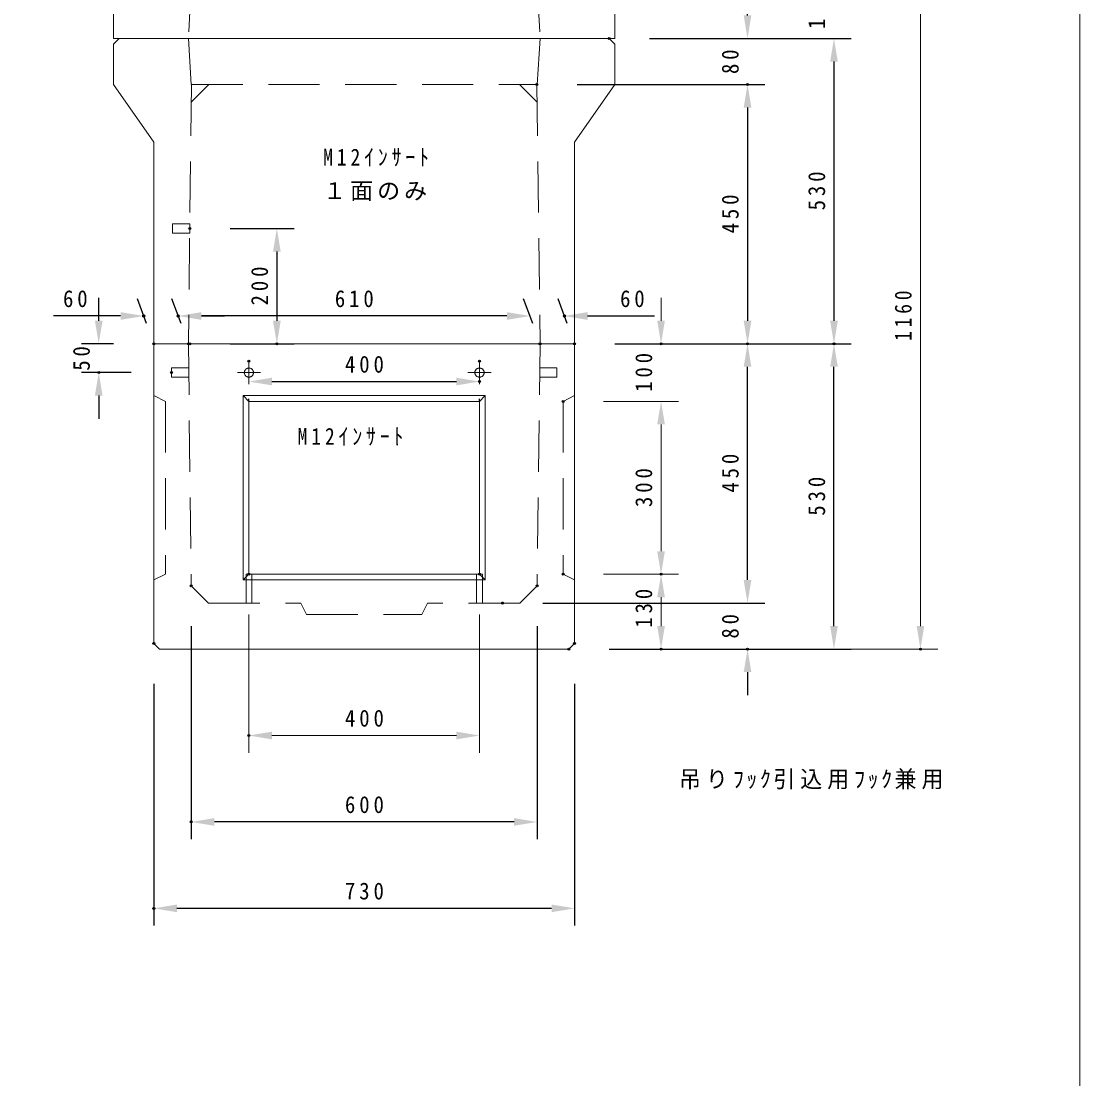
# Model space of a CAD drawing. Units: millimetres, scale not verified. Extents: x -4060 to 4060, y -2828 to 2828.
# Drawn here: x 2223 to 4060, y 0 to 1836 of the extents above; entities that cross this region are included whole.
import ezdxf

# ---------------------------------------------------------------- set-up
doc = ezdxf.new("R2010")
doc.units = ezdxf.units.MM
doc.header["$LTSCALE"] = 7
doc.header["$PDMODE"] = 32
doc.header["$PDSIZE"] = 3.5
doc.linetypes.add('USER1', pattern=[19.05, 12.7, -6.35])
for name, color, linetype, lineweight in [('0-1_DASHED', 7, 'USER1', 18), ('0-3_LATER', 7, 'Continuous', 18), ('0-5_TXT', 7, 'Continuous', 18), ('0-7_LAYER', 7, 'Continuous', 18), ('0-A_NO', 7, 'Continuous', 18), ('0-B_NO2', 7, 'USER1', 18)]:
    doc.layers.add(name, color=color, linetype=linetype, lineweight=lineweight)
doc.layers.add('0-2_DIM', color=7, linetype='Continuous')
doc.layers.add('0-8_Defpoints', color=7, linetype='Continuous')
doc.styles.add('ＭＳ ゴシック', font='')
doc.styles.get('ＭＳ ゴシック').set_extended_font_data('MS Gothic')

# ---------------------------------------------------------------- blocks, each defined once
blk = doc.blocks.new('D75')
at = {"layer": '0-2_DIM'}
for p, q in [((6447.909, 4173.438), (6447.909, 4213.438)), ((6473.494, 4133.438), (6417.909, 4133.438)), ((6504.089, 4083.438), (6417.909, 4083.438)), ((6447.909, 4043.438), (6447.909, 4003.438))]:
    blk.add_line(p, q, dxfattribs=at)
for points in [[(6441.242, 4173.438), (6454.576, 4173.438), (6447.909, 4133.438)], [(6441.242, 4043.438), (6454.576, 4043.438), (6447.909, 4083.438)]]:
    blk.add_solid(points, dxfattribs=at)
at = {"layer": '0-8_Defpoints'}
for p in [(6543.494, 4133.438), (6447.909, 4083.438), (6574.089, 4083.438)]:
    blk.add_point(p, dxfattribs=at)
at = {"layer": '0-2_DIM', "insert": (6432.909, 4086.738), "char_height": 29.33, "attachment_point": 7, "rotation": 90, "style": 'ＭＳ ゴシック'}
blk.add_mtext('\\T1.37;\\W0.9;50', dxfattribs=at)
blk = doc.blocks.new('D76')
at = {"layer": '0-2_DIM'}
for p, q in [((6748.494, 4067.878), (7068.494, 4067.878)), ((6708.494, 4033.438), (6708.494, 4037.878)), ((7108.494, 4033.438), (7108.494, 4037.878))]:
    blk.add_line(p, q, dxfattribs=at)
for points in [[(6748.494, 4074.545), (6748.494, 4061.211), (6708.494, 4067.878)], [(7068.494, 4074.545), (7068.494, 4061.211), (7108.494, 4067.878)]]:
    blk.add_solid(points, dxfattribs=at)
at = {"layer": '0-8_Defpoints'}
for p in [(6708.494, 4103.438), (7108.494, 4103.438), (7108.494, 4067.878)]:
    blk.add_point(p, dxfattribs=at)
at = {"layer": '0-2_DIM', "insert": (6875.094, 4082.878), "char_height": 29.33, "attachment_point": 7, "style": 'ＭＳ ゴシック'}
blk.add_mtext('\\T1.38;\\W0.9;400', dxfattribs=at)
blk = doc.blocks.new('D77')
at = {"layer": '0-2_DIM'}
for p, q in [((6530.755, 4168.438), (6515.02, 4211.67)), ((6590.755, 4168.438), (6575.02, 4211.67)), ((6485.939, 4181.67), (6369.513, 4181.67)), ((6625.939, 4181.67), (6665.939, 4181.67))]:
    blk.add_line(p, q, dxfattribs=at)
for points in [[(6485.939, 4188.337), (6485.939, 4175.004), (6525.939, 4181.67)], [(6625.939, 4188.337), (6625.939, 4175.004), (6585.939, 4181.67)]]:
    blk.add_solid(points, dxfattribs=at)
at = {"layer": '0-8_Defpoints'}
for p in [(6525.939, 4181.67), (6543.494, 4133.438), (6603.494, 4133.438)]:
    blk.add_point(p, dxfattribs=at)
at = {"layer": '0-2_DIM', "insert": (6386.026, 4196.67), "char_height": 29.33, "attachment_point": 7, "style": 'ＭＳ ゴシック'}
blk.add_mtext('\\T1.37;\\W0.9;60', dxfattribs=at)
blk = doc.blocks.new('D78')
at = {"layer": '0-2_DIM'}
for p, q in [((7200.755, 4168.438), (7185.02, 4211.67)), ((7260.755, 4168.438), (7245.02, 4211.67)), ((7155.939, 4181.67), (7115.939, 4181.67)), ((7295.939, 4181.67), (7412.364, 4181.67))]:
    blk.add_line(p, q, dxfattribs=at)
for points in [[(7155.939, 4188.337), (7155.939, 4175.004), (7195.939, 4181.67)], [(7295.939, 4188.337), (7295.939, 4175.004), (7255.939, 4181.67)]]:
    blk.add_solid(points, dxfattribs=at)
at = {"layer": '0-8_Defpoints'}
for p in [(7255.939, 4181.67), (7213.494, 4133.438), (7273.494, 4133.438)]:
    blk.add_point(p, dxfattribs=at)
at = {"layer": '0-2_DIM', "insert": (7352.451, 4196.67), "char_height": 29.33, "attachment_point": 7, "style": 'ＭＳ ゴシック'}
blk.add_mtext('\\T1.37;\\W0.9;60', dxfattribs=at)
blk = doc.blocks.new('D79')
at = {"layer": '0-2_DIM'}
for p, q in [((6590.755, 4168.438), (6575.02, 4211.67)), ((7200.755, 4168.438), (7185.02, 4211.67)), ((7155.939, 4181.67), (6625.939, 4181.67))]:
    blk.add_line(p, q, dxfattribs=at)
for points in [[(6625.939, 4188.337), (6625.939, 4175.004), (6585.939, 4181.67)], [(7155.939, 4188.337), (7155.939, 4175.004), (7195.939, 4181.67)]]:
    blk.add_solid(points, dxfattribs=at)
at = {"layer": '0-8_Defpoints'}
for p in [(6585.939, 4181.67), (6603.494, 4133.438), (7213.494, 4133.438)]:
    blk.add_point(p, dxfattribs=at)
at = {"layer": '0-2_DIM', "insert": (6857.539, 4196.67), "char_height": 29.33, "attachment_point": 7, "style": 'ＭＳ ゴシック'}
blk.add_mtext('\\T1.38;\\W0.9;610', dxfattribs=at)
blk = doc.blocks.new('D81')
at = {"layer": '0-2_DIM'}
for p, q in [((6543.494, 3543.438), (6543.494, 3123.438)), ((7273.494, 3543.438), (7273.494, 3123.438)), ((7233.494, 3153.438), (6583.494, 3153.438))]:
    blk.add_line(p, q, dxfattribs=at)
for points in [[(6583.494, 3160.105), (6583.494, 3146.771), (6543.494, 3153.438)], [(7233.494, 3160.105), (7233.494, 3146.771), (7273.494, 3153.438)]]:
    blk.add_solid(points, dxfattribs=at)
at = {"layer": '0-8_Defpoints'}
for p in [(6543.494, 3613.438), (7273.494, 3613.438), (6543.494, 3153.438)]:
    blk.add_point(p, dxfattribs=at)
at = {"layer": '0-2_DIM', "insert": (6875.094, 3168.438), "char_height": 29.33, "attachment_point": 7, "style": 'ＭＳ ゴシック'}
blk.add_mtext('\\T1.38;\\W0.9;730', dxfattribs=at)
blk = doc.blocks.new('D82')
at = {"layer": '0-2_DIM'}
for p, q in [((6608.494, 3643.438), (6608.494, 3273.438)), ((7208.494, 3643.438), (7208.494, 3273.438)), ((7168.494, 3303.438), (6648.494, 3303.438))]:
    blk.add_line(p, q, dxfattribs=at)
for points in [[(6648.494, 3310.105), (6648.494, 3296.771), (6608.494, 3303.438)], [(7168.494, 3310.105), (7168.494, 3296.771), (7208.494, 3303.438)]]:
    blk.add_solid(points, dxfattribs=at)
at = {"layer": '0-8_Defpoints'}
for p in [(6608.494, 3713.438), (7208.494, 3713.438), (6608.494, 3303.438)]:
    blk.add_point(p, dxfattribs=at)
at = {"layer": '0-2_DIM', "insert": (6875.094, 3318.438), "char_height": 29.33, "attachment_point": 7, "style": 'ＭＳ ゴシック'}
blk.add_mtext('\\T1.38;\\W0.9;600', dxfattribs=at)
blk = doc.blocks.new('D83')
at = {"layer": '0-8_Defpoints'}
for p in [(6708.494, 3733.438), (7108.494, 3733.438), (6708.494, 3453.438)]:
    blk.add_point(p, dxfattribs=at)
at = {"layer": '0-A_NO'}
for p, q in [((6708.494, 3663.438), (6708.494, 3423.438)), ((7108.494, 3663.438), (7108.494, 3423.438)), ((7068.494, 3453.438), (6748.494, 3453.438))]:
    blk.add_line(p, q, dxfattribs=at)
for points in [[(6748.494, 3460.105), (6748.494, 3446.771), (6708.494, 3453.438)], [(7068.494, 3460.105), (7068.494, 3446.771), (7108.494, 3453.438)]]:
    blk.add_solid(points, dxfattribs=at)
at = {"layer": '0-A_NO', "insert": (6875.094, 3468.438), "char_height": 29.33, "attachment_point": 7, "style": 'ＭＳ ゴシック'}
blk.add_mtext('\\T1.38;\\W0.9;400', dxfattribs=at)
blk = doc.blocks.new('D84')
at = {"layer": '0-2_DIM'}
for p, q in [((7343.494, 4133.438), (7753.494, 4133.438)), ((7723.494, 3643.438), (7723.494, 4093.438)), ((7333.494, 3603.438), (7753.494, 3603.438))]:
    blk.add_line(p, q, dxfattribs=at)
for points in [[(7716.827, 4093.438), (7730.16, 4093.438), (7723.494, 4133.438)], [(7716.827, 3643.438), (7730.16, 3643.438), (7723.494, 3603.438)]]:
    blk.add_solid(points, dxfattribs=at)
at = {"layer": '0-8_Defpoints'}
for p in [(7273.494, 4133.438), (7723.494, 4133.438), (7263.494, 3603.438)]:
    blk.add_point(p, dxfattribs=at)
at = {"layer": '0-2_DIM', "insert": (7708.494, 3835.038), "char_height": 29.33, "attachment_point": 7, "rotation": 90, "style": 'ＭＳ ゴシック'}
blk.add_mtext('\\T1.38;\\W0.9;530', dxfattribs=at)
blk = doc.blocks.new('D85')
at = {"layer": '0-2_DIM'}
for p, q in [((7573.494, 3723.438), (7573.494, 3763.438)), ((7218.494, 3683.438), (7603.494, 3683.438)), ((7333.494, 3603.438), (7603.494, 3603.438)), ((7573.494, 3563.438), (7573.494, 3523.438))]:
    blk.add_line(p, q, dxfattribs=at)
for points in [[(7566.827, 3723.438), (7580.16, 3723.438), (7573.494, 3683.438)], [(7566.827, 3563.438), (7580.16, 3563.438), (7573.494, 3603.438)]]:
    blk.add_solid(points, dxfattribs=at)
at = {"layer": '0-8_Defpoints'}
for p in [(7148.494, 3683.438), (7263.494, 3603.438), (7573.494, 3603.438)]:
    blk.add_point(p, dxfattribs=at)
at = {"layer": '0-2_DIM', "insert": (7558.494, 3621.738), "char_height": 29.33, "attachment_point": 7, "rotation": 90, "style": 'ＭＳ ゴシック'}
blk.add_mtext('\\T1.37;\\W0.9;80', dxfattribs=at)
blk = doc.blocks.new('D86')
at = {"layer": '0-2_DIM'}
for p, q in [((7343.494, 4133.438), (7603.494, 4133.438)), ((7573.494, 3723.438), (7573.494, 4093.438)), ((7218.494, 3683.438), (7603.494, 3683.438))]:
    blk.add_line(p, q, dxfattribs=at)
for points in [[(7566.827, 4093.438), (7580.16, 4093.438), (7573.494, 4133.438)], [(7566.827, 3723.438), (7580.16, 3723.438), (7573.494, 3683.438)]]:
    blk.add_solid(points, dxfattribs=at)
at = {"layer": '0-8_Defpoints'}
for p in [(7273.494, 4133.438), (7573.494, 4133.438), (7148.494, 3683.438)]:
    blk.add_point(p, dxfattribs=at)
at = {"layer": '0-2_DIM', "insert": (7558.494, 3875.038), "char_height": 29.33, "attachment_point": 7, "rotation": 90, "style": 'ＭＳ ゴシック'}
blk.add_mtext('\\T1.38;\\W0.9;450', dxfattribs=at)
blk = doc.blocks.new('D87')
at = {"layer": '0-8_Defpoints'}
for p in [(7253.494, 3733.438), (7263.494, 3603.438), (7423.494, 3603.438)]:
    blk.add_point(p, dxfattribs=at)
at = {"layer": '0-A_NO'}
for p, q in [((7323.494, 3733.438), (7453.494, 3733.438)), ((7423.494, 3693.438), (7423.494, 3643.438)), ((7333.494, 3603.438), (7453.494, 3603.438))]:
    blk.add_line(p, q, dxfattribs=at)
for points in [[(7416.827, 3693.438), (7430.16, 3693.438), (7423.494, 3733.438)], [(7416.827, 3643.438), (7430.16, 3643.438), (7423.494, 3603.438)]]:
    blk.add_solid(points, dxfattribs=at)
at = {"layer": '0-A_NO', "insert": (7408.494, 3640.606), "char_height": 29.33, "attachment_point": 7, "rotation": 90, "style": 'ＭＳ ゴシック'}
blk.add_mtext('\\T1.38;\\W0.9;130', dxfattribs=at)
blk = doc.blocks.new('D88')
at = {"layer": '0-8_Defpoints'}
for p in [(7253.494, 4033.438), (7253.494, 3733.438), (7423.494, 3733.438)]:
    blk.add_point(p, dxfattribs=at)
at = {"layer": '0-A_NO'}
for p, q in [((7323.494, 4033.438), (7453.494, 4033.438)), ((7423.494, 3993.438), (7423.494, 3773.438)), ((7323.494, 3733.438), (7453.494, 3733.438))]:
    blk.add_line(p, q, dxfattribs=at)
for points in [[(7416.827, 3993.438), (7430.16, 3993.438), (7423.494, 4033.438)], [(7416.827, 3773.438), (7430.16, 3773.438), (7423.494, 3733.438)]]:
    blk.add_solid(points, dxfattribs=at)
at = {"layer": '0-A_NO', "insert": (7408.494, 3850.038), "char_height": 29.33, "attachment_point": 7, "rotation": 90, "style": 'ＭＳ ゴシック'}
blk.add_mtext('\\T1.38;\\W0.9;300', dxfattribs=at)
blk = doc.blocks.new('D89')
at = {"layer": '0-8_Defpoints'}
for p in [(7273.494, 4133.438), (7423.494, 4133.438), (7253.494, 4033.438)]:
    blk.add_point(p, dxfattribs=at)
at = {"layer": '0-A_NO'}
for p, q in [((7423.494, 4173.438), (7423.494, 4213.438)), ((7343.494, 4133.438), (7453.494, 4133.438)), ((7323.494, 4033.438), (7453.494, 4033.438)), ((7423.494, 3993.438), (7423.494, 3953.438))]:
    blk.add_line(p, q, dxfattribs=at)
for points in [[(7416.827, 4173.438), (7430.16, 4173.438), (7423.494, 4133.438)], [(7416.827, 3993.438), (7430.16, 3993.438), (7423.494, 4033.438)]]:
    blk.add_solid(points, dxfattribs=at)
at = {"layer": '0-A_NO', "insert": (7408.494, 4050.038), "char_height": 29.33, "attachment_point": 7, "rotation": 90, "style": 'ＭＳ ゴシック'}
blk.add_mtext('\\T1.38;\\W0.9;100', dxfattribs=at)
blk = doc.blocks.new('D106')
at = {"layer": '0-2_DIM'}
for p, q in [((6675.874, 4333.438), (6786.977, 4333.438)), ((6756.977, 4293.438), (6756.977, 4173.438)), ((6675.874, 4133.438), (6786.977, 4133.438))]:
    blk.add_line(p, q, dxfattribs=at)
for points in [[(6750.31, 4293.438), (6763.643, 4293.438), (6756.977, 4333.438)], [(6750.31, 4173.438), (6763.643, 4173.438), (6756.977, 4133.438)]]:
    blk.add_solid(points, dxfattribs=at)
at = {"layer": '0-8_Defpoints'}
for p in [(6605.874, 4333.438), (6605.874, 4133.438), (6756.977, 4133.438)]:
    blk.add_point(p, dxfattribs=at)
at = {"layer": '0-2_DIM', "insert": (6741.973, 4200.038), "char_height": 29.33, "attachment_point": 7, "rotation": 90, "style": 'ＭＳ ゴシック'}
blk.add_mtext('\\T1.38;\\W0.9;200', dxfattribs=at)
blk = doc.blocks.new('D107')
at = {"layer": '0-2_DIM'}
for p, q in [((7723.494, 4803.438), (7723.494, 4843.438)), ((7398.494, 4763.438), (7753.494, 4763.438)), ((7403.494, 4663.438), (7753.494, 4663.438)), ((7723.494, 4623.438), (7723.494, 4583.438))]:
    blk.add_line(p, q, dxfattribs=at)
for points in [[(7716.827, 4803.438), (7730.16, 4803.438), (7723.494, 4763.438)], [(7716.827, 4623.438), (7730.16, 4623.438), (7723.494, 4663.438)]]:
    blk.add_solid(points, dxfattribs=at)
at = {"layer": '0-8_Defpoints'}
for p in [(7328.494, 4763.438), (7723.494, 4763.438), (7333.494, 4663.438)]:
    blk.add_point(p, dxfattribs=at)
at = {"layer": '0-2_DIM', "insert": (7708.494, 4680.038), "char_height": 29.33, "attachment_point": 7, "rotation": 90, "style": 'ＭＳ ゴシック'}
blk.add_mtext('\\T1.38;\\W0.9;100', dxfattribs=at)
blk = doc.blocks.new('D99')
at = {"layer": '0-2_DIM'}
for p, q in [((7403.494, 4663.438), (7753.494, 4663.438)), ((7723.494, 4623.438), (7723.494, 4173.438)), ((7343.494, 4133.438), (7753.494, 4133.438))]:
    blk.add_line(p, q, dxfattribs=at)
for points in [[(7716.827, 4623.438), (7730.16, 4623.438), (7723.494, 4663.438)], [(7716.827, 4173.438), (7730.16, 4173.438), (7723.494, 4133.438)]]:
    blk.add_solid(points, dxfattribs=at)
at = {"layer": '0-8_Defpoints'}
for p in [(7333.494, 4663.438), (7273.494, 4133.438), (7723.494, 4133.438)]:
    blk.add_point(p, dxfattribs=at)
at = {"layer": '0-2_DIM', "insert": (7708.494, 4365.038), "char_height": 29.33, "attachment_point": 7, "rotation": 90, "style": 'ＭＳ ゴシック'}
blk.add_mtext('\\T1.38;\\W0.9;530', dxfattribs=at)
blk = doc.blocks.new('D100')
at = {"layer": '0-2_DIM'}
for p, q in [((7573.494, 4703.438), (7573.494, 4743.438)), ((7403.494, 4663.438), (7603.494, 4663.438)), ((7278.138, 4583.438), (7603.494, 4583.438)), ((7573.494, 4543.438), (7573.494, 4503.438))]:
    blk.add_line(p, q, dxfattribs=at)
for points in [[(7566.827, 4703.438), (7580.16, 4703.438), (7573.494, 4663.438)], [(7566.827, 4543.438), (7580.16, 4543.438), (7573.494, 4583.438)]]:
    blk.add_solid(points, dxfattribs=at)
at = {"layer": '0-8_Defpoints'}
for p in [(7333.494, 4663.438), (7208.138, 4583.438), (7573.494, 4583.438)]:
    blk.add_point(p, dxfattribs=at)
at = {"layer": '0-2_DIM', "insert": (7558.494, 4601.738), "char_height": 29.33, "attachment_point": 7, "rotation": 90, "style": 'ＭＳ ゴシック'}
blk.add_mtext('\\T1.37;\\W0.9;80', dxfattribs=at)
blk = doc.blocks.new('D101')
at = {"layer": '0-2_DIM'}
for p, q in [((7278.138, 4583.438), (7603.494, 4583.438)), ((7573.494, 4543.438), (7573.494, 4173.438)), ((7343.494, 4133.438), (7603.494, 4133.438))]:
    blk.add_line(p, q, dxfattribs=at)
for points in [[(7566.827, 4543.438), (7580.16, 4543.438), (7573.494, 4583.438)], [(7566.827, 4173.438), (7580.16, 4173.438), (7573.494, 4133.438)]]:
    blk.add_solid(points, dxfattribs=at)
at = {"layer": '0-8_Defpoints'}
for p in [(7208.138, 4583.438), (7273.494, 4133.438), (7573.494, 4133.438)]:
    blk.add_point(p, dxfattribs=at)
at = {"layer": '0-2_DIM', "insert": (7558.494, 4325.038), "char_height": 29.33, "attachment_point": 7, "rotation": 90, "style": 'ＭＳ ゴシック'}
blk.add_mtext('\\T1.38;\\W0.9;450', dxfattribs=at)
blk = doc.blocks.new('D108')
at = {"layer": '0-5_TXT'}
for p, q in [((7398.494, 4763.438), (7903.494, 4763.438)), ((7873.494, 4723.438), (7873.494, 3643.438)), ((7333.494, 3603.438), (7903.494, 3603.438))]:
    blk.add_line(p, q, dxfattribs=at)
for points in [[(7866.827, 4723.438), (7880.16, 4723.438), (7873.494, 4763.438)], [(7866.827, 3643.438), (7880.16, 3643.438), (7873.494, 3603.438)]]:
    blk.add_solid(points, dxfattribs=at)
at = {"layer": '0-8_Defpoints'}
for p in [(7328.494, 4763.438), (7263.494, 3603.438), (7873.494, 3603.438)]:
    blk.add_point(p, dxfattribs=at)
at = {"layer": '0-5_TXT', "insert": (7858.494, 4138.338), "char_height": 29.33, "attachment_point": 7, "rotation": 90, "style": 'ＭＳ ゴシック'}
blk.add_mtext('\\T1.39;\\W0.85;1160', dxfattribs=at)

msp = doc.modelspace()

# ---------------------------------------------------------------- linework, layer by layer
at = {"layer": '0-1_DASHED'}
for p, q in [((2518.494, 1905.938), (2513.494, 1805.938)), ((3118.494, 1905.938), (3123.494, 1805.938)), ((2518.494, 1725.938), (2513.494, 1805.938)), ((3118.494, 1725.938), (3123.494, 1805.938)), ((2518.849, 1725.938), (2513.494, 1275.938)), ((2518.849, 1695.938), (2548.849, 1725.938)), ((2518.849, 1725.938), (3118.138, 1725.938)), ((3088.138, 1725.938), (3118.138, 1695.938)), ((3118.138, 1725.938), (3123.494, 1275.938)), ((2513.494, 1275.938), (2518.494, 855.938)), ((3123.494, 1275.938), (3118.494, 855.938)), ((2518.494, 855.938), (2548.494, 825.938)), ((3118.494, 855.938), (3088.494, 825.938)), ((2548.494, 825.938), (2708.494, 825.938)), ((2708.494, 825.938), (2718.494, 805.938)), ((2928.494, 825.938), (2918.494, 805.938)), ((3088.494, 825.938), (2928.494, 825.938)), ((2718.494, 805.938), (2918.494, 805.938))]:
    msp.add_line(p, q, dxfattribs=at)
for points in [[(2485.874, 1467.938), (2515.874, 1467.938), (2515.874, 1483.938), (2485.874, 1483.938)], [(2484.089, 1217.938), (2514.089, 1217.938), (2514.089, 1233.938), (2484.089, 1233.938)], [(3152.899, 1217.938), (3122.899, 1217.938), (3122.899, 1233.938), (3152.899, 1233.938)], [(2623.494, 875.938), (2613.494, 875.938), (2613.494, 825.938), (2623.494, 825.938)], [(3013.494, 875.938), (3023.494, 875.938), (3023.494, 825.938), (3013.494, 825.938)]]:
    msp.add_lwpolyline(points, close=True, dxfattribs=at)
for centre in [(2618.494, 1225.938), (3018.494, 1225.938)]:
    msp.add_circle(centre, 8, dxfattribs=at)
at = {"layer": '0-3_LATER'}
msp.add_lwpolyline([(3253.494, 1890.938), (3253.494, 1805.938), (2383.494, 1805.938), (2383.494, 1890.938), (2398.494, 1905.938)], dxfattribs=at)
at = {"layer": '0-7_LAYER'}
for p, q in [((2383.494, 1795.938), (2393.494, 1805.938)), ((2393.494, 1805.938), (3243.494, 1805.938)), ((3243.494, 1805.938), (3253.494, 1795.938)), ((2383.494, 1795.938), (2383.494, 1725.938)), ((3253.494, 1795.938), (3253.494, 1725.938)), ((2383.494, 1725.938), (2453.494, 1625.938)), ((3253.494, 1725.938), (3183.494, 1625.938)), ((2453.494, 1275.938), (2453.494, 1625.938)), ((3183.494, 1275.938), (3183.494, 1625.938)), ((2453.494, 1275.938), (3183.494, 1275.938)), ((2618.494, 1205.938), (2618.494, 1245.938)), ((3018.494, 1205.938), (3018.494, 1245.938)), ((2598.494, 1225.938), (2638.494, 1225.938)), ((2998.494, 1225.938), (3038.494, 1225.938))]:
    msp.add_line(p, q, dxfattribs=at)
for points in [[(-4060, -2827.5), (-4060, 2827.5), (4060, 2827.5), (4060, -2827.5)], [(4060, -2827.5), (-4060, -2827.5), (-4060, 2827.5), (4060, 2827.5)], [(2463.494, 745.938), (3173.494, 745.938), (3183.494, 755.938), (3183.494, 1275.938), (2453.494, 1275.938), (2453.494, 755.938)]]:
    msp.add_lwpolyline(points, close=True, dxfattribs=at)
at = {"layer": '0-A_NO'}
for p, q in [((2608.494, 1185.938), (2618.494, 1175.938)), ((3018.494, 1175.938), (3028.494, 1185.938)), ((2618.494, 875.938), (2608.494, 865.938)), ((3018.494, 875.938), (3028.494, 865.938))]:
    msp.add_line(p, q, dxfattribs=at)
for points in [[(2608.494, 865.938), (3028.494, 865.938), (3028.494, 1185.938), (2608.494, 1185.938)], [(2618.494, 875.938), (3018.494, 875.938), (3018.494, 1175.938), (2618.494, 1175.938)]]:
    msp.add_lwpolyline(points, close=True, dxfattribs=at)
at = {"layer": '0-B_NO2'}
for p, q in [((3183.494, 1185.938), (3163.494, 1175.938)), ((3163.494, 1175.938), (3163.494, 875.938)), ((3163.494, 875.938), (3183.494, 865.938))]:
    msp.add_line(p, q, dxfattribs=at)
msp.add_lwpolyline([(2453.494, 1185.938), (2473.494, 1175.938), (2473.494, 875.938), (2453.494, 865.938)], dxfattribs=at)

# ---------------------------------------------------------------- block references
at = {"layer": '0-2_DIM'}
for name in ['D107', 'D100', 'D99', 'D101', 'D106', 'D77', 'D79', 'D78', 'D75', 'D86', 'D84', 'D76', 'D85', 'D82', 'D81']:
    msp.add_blockref(name, (-4090, -2857.5), dxfattribs=at)
at = {"layer": '0-5_TXT'}
msp.add_blockref('D108', (-4090, -2857.5), dxfattribs=at)
at = {"layer": '0-A_NO'}
for name in ['D89', 'D88', 'D83', 'D87']:
    msp.add_blockref(name, (-4090, -2857.5), dxfattribs=at)

# ---------------------------------------------------------------- texts
at = {"layer": '0-5_TXT', "char_height": 29.33, "attachment_point": 7, "style": 'ＭＳ ゴシック'}
for s, insert in [('\\T1.4;\\W0.85;M12ｲﾝｻｰﾄ', (2747.221, 1583.833)), ('\\T1.17;１面のみ', (2747.221, 1523.833)), ('\\T1.4;\\W0.85;M12ｲﾝｻｰﾄ', (2702.925, 1099.173)), ('\\T1.23;\\W0.95;吊りﾌｯｸ引込用ﾌｯｸ兼用', (3364.687, 502.399))]:
    msp.add_mtext(s, dxfattribs=dict(at, insert=insert))

doc.saveas('drawing.dxf')
